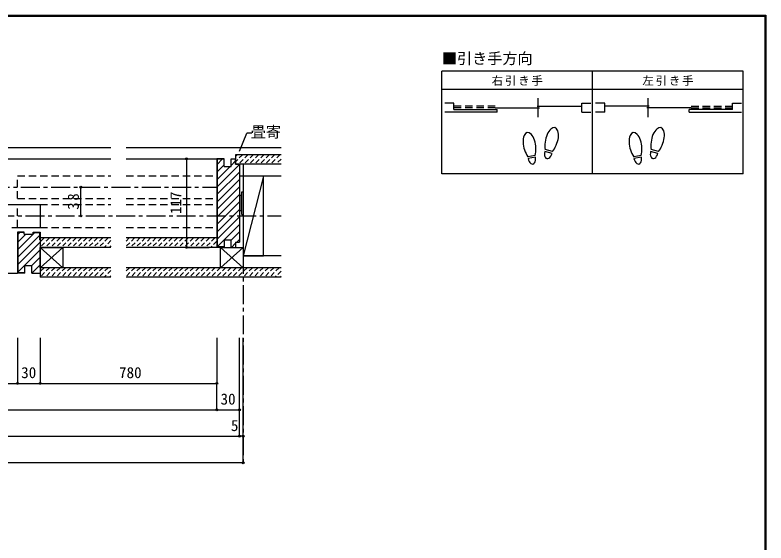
# Model space of a CAD drawing. Units: millimetres at full size, sheet at 1:5. Extents: x -973 to 977, y -701 to 696.
# Drawn here: x -16 to 977, y -2 to 696 of the extents above; entities that cross this region are included whole.
import ezdxf
from ezdxf.enums import TextEntityAlignment as Align

# ---------------------------------------------------------------- set-up
doc = ezdxf.new("R2010")
doc.units = ezdxf.units.MM
doc.header["$LTSCALE"] = 5
doc.header["$PDMODE"] = 32
doc.header["$PDSIZE"] = 2.5
for name, pattern in [('CHAIN1', [8, 5, -1, 1, -1]), ('DASHED1', [1.8, 1.2, -0.6]), ('DASHED2', [3, 2, -1])]:
    doc.linetypes.add(name, pattern=pattern)
for name, color, linetype in [('0-1_通り芯', 4, 'CHAIN1'), ('0-2_柱', 7, 'Continuous'), ('0-3_仕上げ', 2, 'Continuous'), ('0-4_枠', 3, 'Continuous'), ('0-6_扉', 6, 'Continuous'), ('0-7_金物', 7, 'Continuous'), ('0-8_戸当り', 3, 'Continuous'), ('0-A_文字', 7, 'Continuous'), ('0-B_寸法', 7, 'Continuous'), ('0-C_ハッチ', 4, 'DASHED1'), ('F-1_枠', 6, 'Continuous')]:
    doc.layers.add(name, color=color, linetype=linetype)
doc.styles.add('ＭＳ ゴシック', font='')
doc.styles.get('ＭＳ ゴシック').set_extended_font_data('MS Gothic')

msp = doc.modelspace()

# ---------------------------------------------------------------- linework, layer by layer
at = {"layer": '0-1_通り芯'}
for p, q in [((285.335, 498.5), (285.335, 103.644)), ((-488.665, 468), (250.335, 468)), ((-562.665, 430), (335.304, 430))]:
    msp.add_line(p, q, dxfattribs=at)
at = {"layer": '0-2_柱'}
for p, q in [((312.335, 482.5), (285.335, 377.5)), ((312.335, 482.5), (285.335, 482.5)), ((285.335, 482.5), (285.335, 361.5)), ((312.335, 377.5), (312.335, 482.5)), ((16.669, 361.5), (16.669, 388.5)), ((46.669, 388.5), (16.669, 361.5)), ((46.669, 388.5), (46.669, 361.5)), ((285.335, 361.5), (255.335, 388.5)), ((285.335, 377.5), (312.335, 377.5)), ((46.669, 361.5), (16.669, 361.5)), ((285.335, 361.5), (255.335, 361.5))]:
    msp.add_line(p, q, dxfattribs=at)
msp.add_lwpolyline([(46.669, 361.5), (16.669, 388.5), (46.669, 388.5)], dxfattribs=at)
msp.add_lwpolyline([(285.335, 388.5), (255.335, 361.5), (255.335, 388.5)], close=True, dxfattribs=at)
at = {"layer": '0-3_仕上げ'}
for p, q in [((-113.665, 520.5), (110.335, 520.5)), ((130.335, 520.5), (335.304, 520.5)), ((335.335, 511), (275.335, 511)), ((275.335, 511), (275.335, 498.5)), ((335.335, 498.5), (275.335, 498.5)), ((280.335, 498.5), (280.335, 482.5)), ((335.335, 482.5), (280.335, 482.5)), ((16.669, 401), (16.669, 388.5)), ((110.335, 401), (16.669, 401)), ((250.335, 401), (130.335, 401)), ((110.335, 388.5), (16.669, 388.5)), ((250.335, 388.5), (130.335, 388.5)), ((285.335, 377.5), (285.335, 361.5)), ((335.335, 377.5), (285.335, 377.5)), ((335.335, 361.5), (130.335, 361.5)), ((110.335, 349), (16.669, 349)), ((335.335, 349), (130.335, 349))]:
    msp.add_line(p, q, dxfattribs=at)
msp.add_lwpolyline([(110.335, 361.5), (16.669, 361.5), (16.669, 349)], dxfattribs=at)
at = {"layer": '0-4_枠', "color": 4}
for p, q in [((-113.665, 505.5), (110.335, 505.5)), ((130.335, 505.5), (250.335, 505.5)), ((-113.665, 354.5), (-13.331, 354.5))]:
    msp.add_line(p, q, dxfattribs=at)
at = {"layer": '0-4_枠'}
for p, q in [((260.335, 505.5), (250.335, 505.5)), ((250.335, 505.5), (250.335, 388.5)), ((260.335, 505), (250.835, 505)), ((250.835, 505), (250.835, 389)), ((260.335, 495.5), (260.335, 505.5)), ((269.335, 505.5), (275.335, 505.5)), ((269.335, 495.5), (269.335, 505.5)), ((275.335, 498.5), (275.335, 505.5)), ((275.335, 498.5), (280.335, 498.5)), ((280.335, 498.5), (280.335, 395.5)), ((260.335, 495.5), (269.335, 495.5)), ((-13.331, 408.5), (-13.331, 354.5)), ((-4.331, 408), (-12.831, 408)), ((-12.831, 408), (-12.831, 355)), ((7.669, 408), (16.169, 408)), ((16.169, 398.5), (16.169, 408)), ((16.669, 408.5), (16.669, 354.5)), ((16.169, 398.5), (16.669, 398.5)), ((260.335, 398.5), (269.335, 398.5)), ((260.335, 398.5), (260.335, 388.5)), ((269.335, 388.5), (269.335, 398.5)), ((260.335, 388.5), (250.335, 388.5)), ((260.335, 389), (250.835, 389)), ((269.335, 388.5), (275.335, 388.5)), ((275.335, 395.5), (280.335, 395.5)), ((275.335, 395.5), (275.335, 388.5)), ((5.669, 354.5), (5.669, 364.5)), ((-3.331, 354.5), (-13.331, 354.5)), ((-3.331, 355), (-12.831, 355)), ((5.669, 354.5), (16.669, 354.5))]:
    msp.add_line(p, q, dxfattribs=at)
for points in [[(-4.331, 406), (-4.331, 408.5), (-13.331, 408.5)], [(-4.331, 406), (7.669, 406), (7.669, 408.5), (16.669, 408.5)], [(-3.331, 354.5), (-3.331, 364.5), (5.669, 364.5)]]:
    msp.add_lwpolyline(points, dxfattribs=at)
at = {"layer": '0-6_扉', "color": 2, "linetype": 'DASHED2'}
for p, q in [((-13.331, 453), (-13.331, 483)), ((-13.331, 483), (110.335, 483)), ((130.335, 483), (250.335, 483)), ((250.335, 483), (250.335, 453)), ((-13.331, 453), (110.335, 453)), ((130.335, 453), (250.335, 453)), ((-13.331, 415), (-13.331, 445)), ((-13.331, 445), (110.335, 445)), ((130.335, 445), (250.335, 445)), ((250.335, 445), (250.335, 415)), ((-13.331, 415), (110.335, 415)), ((130.335, 415), (250.335, 415))]:
    msp.add_line(p, q, dxfattribs=at)
at = {"layer": '0-6_扉'}
for p, q in [((-113.665, 445), (16.669, 445)), ((16.669, 445), (16.669, 415)), ((-20.772, 415), (16.669, 415))]:
    msp.add_line(p, q, dxfattribs=at)
at = {"layer": '0-7_金物'}
for p, q in [((283.335, 457), (281.335, 457)), ((281.335, 437), (281.335, 457)), ((283.335, 432), (283.335, 462)), ((283.335, 462), (285.335, 462)), ((285.335, 462.5), (285.335, 432.5)), ((281.335, 456), (280.359, 456)), ((281.335, 437.967), (280.359, 437.967)), ((283.335, 437), (281.335, 437)), ((283.335, 432), (285.335, 432))]:
    msp.add_line(p, q, dxfattribs=at)
at = {"layer": '0-8_戸当り'}
for p, q in [((675.595, 560.855), (675.595, 585.655)), ((820.717, 560.855), (820.717, 585.655)), ((694.306, 515.192), (684.614, 517.789)), ((834.433, 515.192), (824.741, 517.789)), ((671.436, 510.213), (661.555, 508.471)), ((671.853, 507.85), (661.971, 506.107)), ((693.685, 512.874), (683.993, 515.471)), ((811.564, 510.213), (801.682, 508.471)), ((811.98, 507.85), (802.099, 506.107)), ((833.812, 512.874), (824.12, 515.471))]:
    msp.add_line(p, q, dxfattribs=at)
at = {"layer": '0-8_戸当り', "color": 2}
for p, q in [((621.033, 567.455), (552.072, 567.455)), ((564.072, 571.055), (621.033, 571.055)), ((618.633, 572.855), (677.195, 572.855)), ((621.033, 567.455), (621.033, 571.055)), ((673.995, 575.255), (732.956, 575.255)), ((732.956, 567.455), (744.956, 567.455)), ((763.356, 567.455), (751.356, 567.455)), ((822.317, 575.255), (763.356, 575.255)), ((877.678, 572.855), (819.117, 572.855)), ((875.278, 567.455), (875.278, 571.055)), ((932.239, 571.055), (875.278, 571.055)), ((875.278, 567.455), (944.239, 567.455))]:
    msp.add_line(p, q, dxfattribs=at)
at = {"layer": '0-8_戸当り', "linetype": 'DASHED2'}
for p, q in [((618.633, 575.255), (564.072, 575.255)), ((618.633, 572.855), (564.072, 572.855)), ((877.678, 575.255), (932.239, 575.255)), ((877.678, 572.855), (932.239, 572.855))]:
    msp.add_line(p, q, dxfattribs=at)
at = {"layer": '0-8_戸当り', "color": 2}
for points in [[(564.072, 571.055), (564.072, 579.255), (552.072, 579.255)], [(732.956, 567.455), (732.956, 579.255), (744.956, 579.255)], [(763.356, 567.455), (763.356, 579.255), (751.356, 579.255)], [(932.239, 571.055), (932.239, 579.255), (944.239, 579.255)]]:
    msp.add_lwpolyline(points, dxfattribs=at)
at = {"layer": '0-8_戸当り'}
for centre, major_axis, ratio, start_param, end_param in [((693.443, 531.357), (4.165, 15.544), 0.5, 4.3405914, 8.2257792), ((833.571, 531.357), (4.165, 15.544), 0.5, 4.3405914, 8.2257792), ((663.823, 524.499), (-2.794, 15.847), 0.5, 4.3405914, 8.2257792), ((803.95, 524.499), (-2.794, 15.847), 0.5, 4.3405914, 8.2257792), ((693.324, 530.912), (5.047, 18.835), 0.4, 1.8506333, 2.4428768), ((833.451, 530.912), (5.047, 18.835), 0.4, 1.8506333, 2.4428768), ((663.903, 524.045), (-3.386, 19.203), 0.4, 1.8506333, 2.4428768), ((663.903, 524.045), (-3.386, 19.203), 0.4, 3.8403085, 4.432552), ((693.324, 530.912), (5.047, 18.835), 0.4, 3.8403085, 4.432552), ((804.03, 524.045), (-3.386, 19.203), 0.4, 1.8506333, 2.4428768), ((804.03, 524.045), (-3.386, 19.203), 0.4, 3.8403085, 4.432552), ((833.451, 530.912), (5.047, 18.835), 0.4, 3.8403085, 4.432552), ((666.912, 506.979), (-1.452, 8.235), 0.6, 1.5707963, 4.712389), ((688.839, 514.173), (2.164, 8.077), 0.6, 1.5707963, 4.712389), ((807.04, 506.979), (-1.452, 8.235), 0.6, 1.5707963, 4.712389), ((828.966, 514.173), (2.164, 8.077), 0.6, 1.5707963, 4.712389)]:
    msp.add_ellipse(centre, major_axis=major_axis, ratio=ratio, start_param=start_param, end_param=end_param, dxfattribs=at)
at = {"layer": '0-A_文字', "color": 3}
for p, q in [((548.072, 485.984), (548.072, 621.667)), ((747.356, 485.984), (747.356, 621.667)), ((548.072, 597.667), (946.639, 597.667)), ((946.639, 485.984), (548.072, 485.984))]:
    msp.add_line(p, q, dxfattribs=at)
at = {"layer": '0-A_文字'}
for p in [(280.341, 515.76), (296.898, 539.482)]:
    msp.add_line(p, (290.304, 539.482), dxfattribs=at)
at = {"layer": '0-A_文字', "color": 3}
msp.add_lwpolyline([(946.639, 485.984), (946.639, 621.667), (548.072, 621.667)], dxfattribs=at)
at = {"layer": '0-B_寸法', "color": 4}
for p, q in [((210.335, 505.5), (250.335, 505.5)), ((70.629, 430), (70.629, 468)), ((-13.331, 268.644), (-13.331, 208.644)), ((16.669, 268.644), (16.669, 208.644)), ((250.335, 268.644), (250.335, 208.644)), ((280.335, 138.644), (280.335, 268.644)), ((285.304, 103.644), (285.304, 268.644)), ((-477.665, 208.644), (250.335, 208.644)), ((250.335, 173.644), (250.335, 208.644)), ((-477.665, 173.644), (250.335, 173.644)), ((250.335, 173.644), (280.335, 173.644)), ((-507.665, 138.644), (280.335, 138.644)), ((285.304, 138.644), (280.335, 138.644)), ((285.304, 103.644), (-512.665, 103.644))]:
    msp.add_line(p, q, dxfattribs=at)
msp.add_lwpolyline([(210.335, 505.5), (210.335, 388.5), (240.335, 388.5)], dxfattribs=at)
at = {"layer": '0-B_寸法'}
for p in [(210.335, 505.5), (70.629, 468), (70.629, 430), (210.335, 388.5), (-13.331, 208.644), (16.669, 208.644), (250.335, 208.644), (250.335, 173.644), (280.335, 173.644), (280.335, 138.644), (285.304, 138.644), (285.304, 103.644)]:
    msp.add_point(p, dxfattribs=at)
at = {"layer": '0-C_ハッチ'}
for p, q in [((277.354, 511), (275.366, 509.013)), ((284.425, 511), (275.366, 501.942)), ((291.496, 511), (278.996, 498.5)), ((298.567, 511), (286.067, 498.5)), ((305.638, 511), (293.138, 498.5)), ((312.709, 511), (300.209, 498.5)), ((319.78, 511), (307.28, 498.5)), ((326.851, 511), (314.351, 498.5)), ((333.922, 511), (321.422, 498.5)), ((335.335, 505.342), (328.493, 498.5)), ((28.968, 401), (16.669, 388.701)), ((21.897, 401), (16.669, 395.772)), ((36.039, 401), (23.539, 388.5)), ((43.11, 401), (30.61, 388.5)), ((50.181, 401), (37.681, 388.5)), ((57.252, 401), (44.752, 388.5)), ((64.323, 401), (51.823, 388.5)), ((71.394, 401), (58.894, 388.5)), ((78.465, 401), (65.965, 388.5)), ((85.536, 401), (73.036, 388.5)), ((92.607, 401), (80.107, 388.5)), ((99.678, 401), (87.178, 388.5)), ((106.75, 401), (94.25, 388.5)), ((110.335, 397.515), (101.321, 388.5)), ((134.628, 401), (130.335, 396.708)), ((141.699, 401), (130.335, 389.637)), ((148.77, 401), (136.27, 388.5)), ((155.841, 401), (143.341, 388.5)), ((162.912, 401), (150.412, 388.5)), ((169.983, 401), (157.483, 388.5)), ((177.054, 401), (164.554, 388.5)), ((184.125, 401), (171.625, 388.5)), ((191.196, 401), (178.696, 388.5)), ((198.267, 401), (185.767, 388.5)), ((205.338, 401), (192.838, 388.5)), ((212.409, 401), (199.909, 388.5)), ((219.48, 401), (206.98, 388.5)), ((226.551, 401), (214.051, 388.5)), ((233.622, 401), (221.122, 388.5)), ((240.694, 401), (228.194, 388.5)), ((247.765, 401), (235.265, 388.5)), ((110.335, 390.444), (108.392, 388.5)), ((250.335, 396.5), (242.336, 388.5)), ((250.335, 389.428), (249.407, 388.5)), ((21.897, 361.5), (16.669, 356.272)), ((28.968, 361.5), (16.669, 349.201)), ((36.039, 361.5), (23.539, 349)), ((43.11, 361.5), (30.61, 349)), ((50.181, 361.5), (37.681, 349)), ((57.252, 361.5), (44.752, 349)), ((64.323, 361.5), (51.823, 349)), ((71.394, 361.5), (58.894, 349)), ((78.465, 361.5), (65.965, 349)), ((85.536, 361.5), (73.036, 349)), ((92.607, 361.5), (80.107, 349)), ((99.678, 361.5), (87.178, 349)), ((106.75, 361.5), (94.25, 349)), ((110.335, 358.015), (101.321, 349)), ((141.846, 361.5), (130.366, 350.021)), ((134.775, 361.5), (130.366, 357.092)), ((148.917, 361.5), (136.417, 349)), ((155.988, 361.5), (143.488, 349)), ((163.059, 361.5), (150.559, 349)), ((170.13, 361.5), (157.63, 349)), ((177.201, 361.5), (164.701, 349)), ((184.272, 361.5), (171.772, 349)), ((191.343, 361.5), (178.843, 349)), ((198.414, 361.5), (185.914, 349)), ((205.485, 361.5), (192.985, 349)), ((212.556, 361.5), (200.056, 349)), ((219.628, 361.5), (207.128, 349)), ((226.699, 361.5), (214.199, 349)), ((233.77, 361.5), (221.27, 349)), ((240.841, 361.5), (228.341, 349)), ((247.912, 361.5), (235.412, 349)), ((254.983, 361.5), (242.483, 349)), ((262.054, 361.5), (249.554, 349)), ((269.125, 361.5), (256.625, 349)), ((276.196, 361.5), (263.696, 349)), ((283.267, 361.5), (270.767, 349)), ((290.338, 361.5), (277.838, 349)), ((297.409, 361.5), (284.909, 349)), ((304.48, 361.5), (291.98, 349)), ((311.551, 361.5), (299.051, 349)), ((318.622, 361.5), (306.122, 349)), ((325.694, 361.5), (313.194, 349)), ((332.765, 361.5), (320.265, 349)), ((110.335, 350.944), (108.392, 349)), ((335.335, 357), (327.336, 349)), ((335.335, 349.928), (334.407, 349))]:
    msp.add_line(p, q, dxfattribs=at)
at = {"layer": '0-C_ハッチ', "linetype": 'Continuous'}
for p, q in [((250.835, 498.278), (257.557, 505)), ((250.835, 468.579), (280.335, 498.079)), ((250.835, 488.378), (260.335, 497.878)), ((269.335, 496.979), (275.335, 502.979)), ((250.835, 478.479), (267.856, 495.5)), ((250.835, 458.68), (280.335, 488.18)), ((250.835, 448.78), (280.335, 478.28)), ((250.835, 438.881), (280.335, 468.381)), ((250.835, 428.981), (280.335, 458.481)), ((250.835, 419.082), (280.335, 448.582)), ((250.835, 409.182), (280.335, 438.682)), ((250.835, 399.283), (280.335, 428.783)), ((250.835, 389.383), (280.335, 418.883)), ((-12.831, 405.376), (-10.208, 408)), ((7.669, 406.077), (9.591, 408)), ((269.335, 397.984), (280.335, 408.984)), ((-12.831, 385.577), (7.591, 406)), ((-12.831, 395.477), (-2.308, 406)), ((-12.831, 375.678), (16.169, 404.678)), ((276.751, 395.5), (280.335, 399.084)), ((-12.831, 365.778), (16.669, 395.278)), ((269.751, 388.5), (275.335, 394.084)), ((-12.831, 355.879), (16.669, 385.379)), ((5.669, 364.479), (16.669, 375.479)), ((5.669, 354.58), (16.669, 365.58)), ((-3.811, 355), (-3.331, 355.479))]:
    msp.add_line(p, q, dxfattribs=at)
at = {"layer": 'F-1_枠'}
for p, q in [((-973.347, 695.833), (976.653, 695.833)), ((974.986, 695.833), (974.986, -700.833)), ((975.82, 695.833), (975.82, -700.833)), ((976.653, 695.833), (976.653, -700.833)), ((-973.347, 695), (976.653, 695)), ((-973.347, 694.167), (976.653, 694.167))]:
    msp.add_line(p, q, dxfattribs=at)

# ---------------------------------------------------------------- texts
at = {"layer": '0-A_文字', "style": 'ＭＳ ゴシック'}
for s, p in [('■引き手方向', (548.072, 626.667)), ('畳寄', (295.304, 529.482))]:
    msp.add_text(s, height=14.66, dxfattribs=at).set_placement(p, align=Align.BOTTOM_LEFT)
at = {"layer": '0-A_文字', "char_height": 11, "attachment_point": 7, "style": 'ＭＳ ゴシック'}
for s, insert in [('\\T1.17;右引き手', (613.964, 602.167)), ('\\T1.17;左引き手', (813.248, 602.167))]:
    msp.add_mtext(s, dxfattribs=dict(at, insert=insert))
at = {"layer": '0-B_寸法', "style": 'ＭＳ ゴシック'}
msp.add_text('117', height=14.66, rotation=90, dxfattribs=at).set_placement((207.835, 432.5), align=Align.BOTTOM_LEFT)
for s, p in [('30', (-8.331, 211.144)), ('780', (121.08, 211.144)), ('30', (255.317, 176.144)), ('5', (269.059, 141.144))]:
    msp.add_text(s, height=14.66, dxfattribs=at).set_placement(p, align=Align.BOTTOM_LEFT)
at = {"layer": '0-B_寸法', "insert": (68.129, 438.375), "char_height": 14.66, "attachment_point": 7, "rotation": 90, "style": 'ＭＳ ゴシック'}
msp.add_mtext('\\T1.27;\\W0.95;38', dxfattribs=at)

doc.saveas('drawing.dxf')
